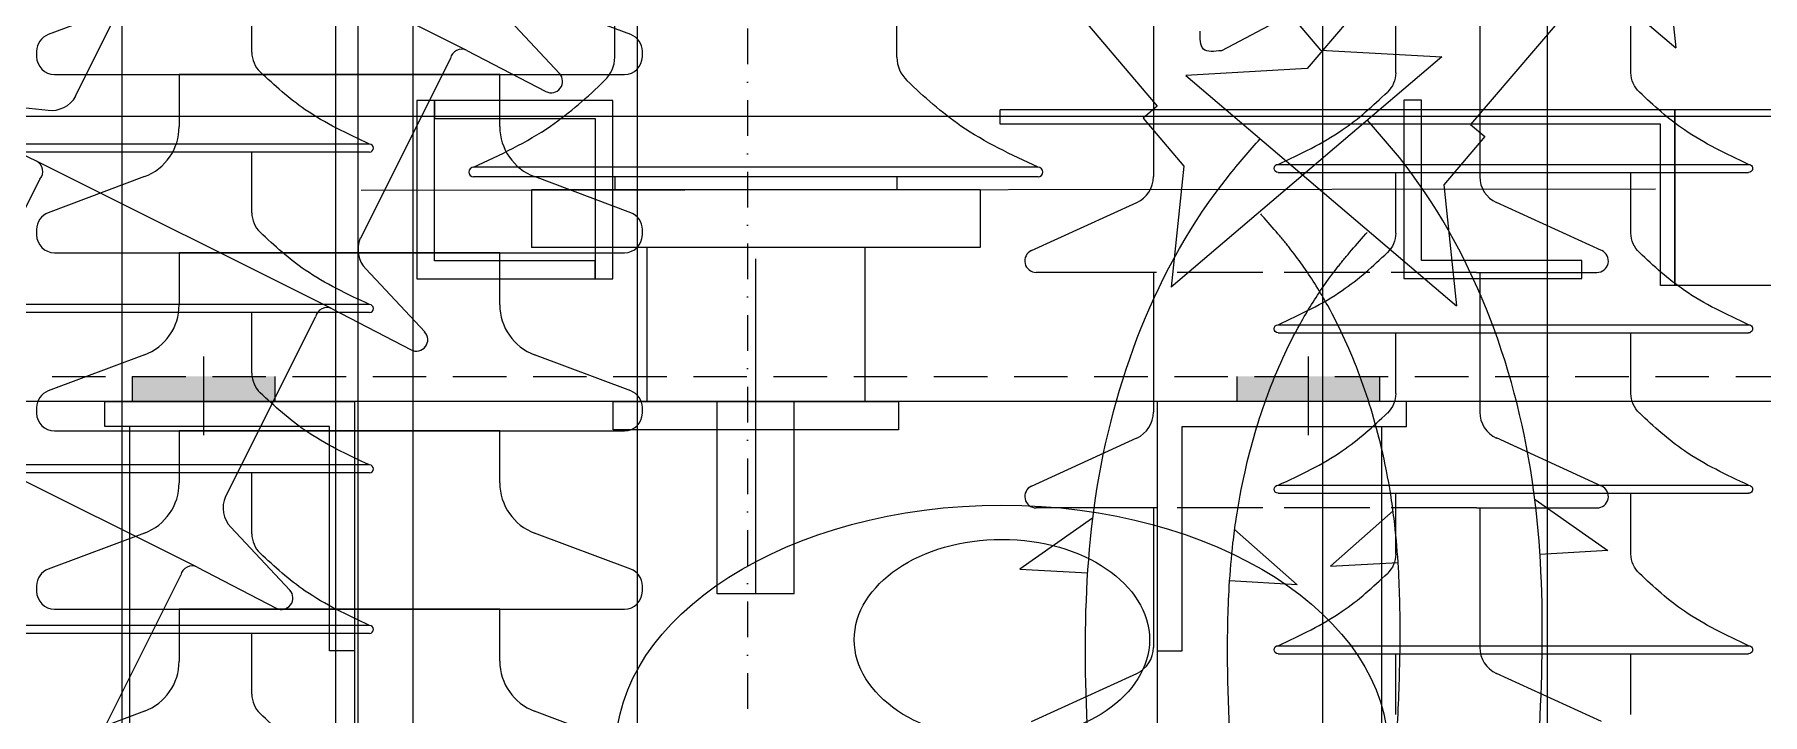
# Model space of a CAD drawing. Header units: metres. Extents: x -423681 to 482285, y -10923 to 168764.
# Drawn here: x -270.2 to 214.7, y 163.6 to 354.4 of the extents above; entities that cross this region are included whole.
import ezdxf

# ---------------------------------------------------------------- set-up
doc = ezdxf.new("R2010")
doc.units = ezdxf.units.M
for name, pattern in [('ACAD_ISO02W100', [15, 12, -3]), ('DASHDOT', [1, 0.5, -0.25, 0, -0.25]), ('DASHED', [0.75, 0.5, -0.25])]:
    doc.linetypes.add(name, pattern=pattern)
doc.layers.add('AUDIT_I_210928151137-0', color=6, linetype='Continuous', lineweight=20)
doc.layers.add('MANH', color=3, linetype='Continuous', lineweight=5)
for name, color, linetype in [('BAO', 7, 'Continuous'), ('DANTRAM', 7, 'Continuous'), ('phoi', 7, 'Continuous')]:
    doc.layers.add(name, color=color, linetype=linetype)

# ---------------------------------------------------------------- blocks, each defined once
blk = doc.blocks.new('SUKP35_PHAI')
at = {"color": 30}
for p, q in [((114.44, 415.31), (190.41, 350.68)), ((186.84, 384.63), (190.41, 350.68)), ((167.61, 370.07), (132.77, 329.13)), ((98.43, 358.35), (86.95, 344.86)), ((86.95, 344.86), (52.87, 342.94)), ((52.87, 342.94), (128.84, 278.31)), ((136.75, 325.75), (125.27, 312.26)), ((132.77, 329.13), (136.75, 325.75)), ((125.27, 312.26), (128.84, 278.31)), ((26.68, 218.7), (6.3, 204.41)), ((66.57, 215.53), (84.1, 200.03)), ((6.3, 204.41), (25.34, 203.34)), ((84.1, 200.03), (65.16, 201.1))]:
    blk.add_line(p, q, dxfattribs=at)
for points, knots in [([(26.72, 132.01), (24.84, 162.83), (20.97, 226.24), (46.19, 293.78), (70.72, 321.71), (73.76, 325.17)], [0, 0, 0, 0, 92.344764, 190.029783, 203.838354, 203.838354, 203.838354, 203.838354]), ([(66.52, 132.01), (66.05, 142.21), (65.59, 149.8), (64.88, 164.64), (64.64, 171.87), (64.53, 185.98), (64.67, 192.85), (65.31, 203.68), (65.65, 207.74), (66.36, 214), (66.66, 216.24), (67.65, 222.91), (68.48, 227.35), (71.15, 239.15), (73.29, 246.41), (78.45, 260.32), (81.48, 266.97), (85.95, 275.03), (87.03, 276.86), (90.37, 282.23), (92.73, 285.63), (95.51, 289.19), (95.79, 289.54), (96.36, 290.26), (96.66, 290.62), (97.57, 291.73), (98.21, 292.5), (100.25, 294.89), (101.74, 296.6), (103.48, 298.58), (103.6, 298.72), (103.72, 298.86)], [0, 0, 0, 0, 23.286433, 23.286433, 46.572867, 46.572867, 69.8593, 69.8593, 84.226568, 84.226568, 92.349578, 92.349578, 108.595598, 108.595598, 136.031132, 136.031132, 163.466665, 163.466665, 171.778488, 171.778488, 188.402133, 188.402133, 190.26282, 190.26282, 192.123507, 192.123507, 195.844882, 195.844882, 203.287631, 203.287631, 203.838354, 203.838354, 203.838354, 203.838354])]:
    blk.add_open_spline(points, degree=3, knots=knots, dxfattribs=at)
blk = doc.blocks.new('SUKP35_TR')
at = {"color": 30}
for p, q in [((9.99, 375.28), (44.82, 334.33)), ((79.17, 363.55), (90.65, 350.06)), ((90.65, 350.06), (124.73, 348.15)), ((124.73, 348.15), (48.76, 283.51)), ((44.82, 334.33), (40.85, 330.95)), ((40.85, 330.95), (52.33, 317.46)), ((52.33, 317.46), (48.76, 283.51)), ((150.92, 223.91), (171.3, 209.61)), ((111.02, 220.73), (93.5, 205.23)), ((171.3, 209.61), (152.26, 208.54)), ((93.5, 205.23), (112.44, 206.3))]:
    blk.add_line(p, q, dxfattribs=at)
for points, knots in [([(150.88, 137.21), (152.76, 168.03), (156.63, 231.45), (131.41, 298.98), (106.88, 326.91), (103.84, 330.37)], [0, 0, 0, 0, 92.344764, 190.029783, 203.838354, 203.838354, 203.838354, 203.838354]), ([(111.08, 137.21), (111.55, 147.41), (112.01, 155.01), (112.72, 169.84), (112.96, 177.08), (113.07, 191.18), (112.93, 198.05), (112.29, 208.88), (111.95, 212.94), (111.24, 219.2), (110.94, 221.45), (109.95, 228.12), (109.12, 232.55), (106.45, 244.35), (104.31, 251.62), (99.15, 265.53), (96.12, 272.17), (91.65, 280.23), (90.57, 282.07), (87.23, 287.43), (84.87, 290.83), (82.09, 294.39), (81.81, 294.75), (81.24, 295.46), (80.94, 295.82), (80.03, 296.93), (79.39, 297.7), (77.35, 300.09), (75.86, 301.8), (74.12, 303.78), (74, 303.92), (73.87, 304.06)], [0, 0, 0, 0, 23.286433, 23.286433, 46.572867, 46.572867, 69.8593, 69.8593, 84.226568, 84.226568, 92.349578, 92.349578, 108.595598, 108.595598, 136.031132, 136.031132, 163.466665, 163.466665, 171.778488, 171.778488, 188.402133, 188.402133, 190.26282, 190.26282, 192.123507, 192.123507, 195.844882, 195.844882, 203.287631, 203.287631, 203.838354, 203.838354, 203.838354, 203.838354])]:
    blk.add_open_spline(points, degree=3, knots=knots, dxfattribs=at)
blk = doc.blocks.new('CSV(1)')
at = {"color": 245}
for p, q in [((-39.6, 96.56), (-39.6, 117)), ((39.6, 96.56), (39.6, 117)), ((79.2, 65.7), (-79.2, 65.7)), ((79.2, 63), (-79.2, 63)), ((63, 59.4), (-63, 59.4)), ((-63, 59.4), (-63, 43.2)), ((-39.6, 63), (-39.6, 59.4)), ((39.6, 63), (39.6, 59.4)), ((63, 59.4), (63, 43.2)), ((63, 43.2), (-63, 43.2)), ((30.6, 43.2), (-63, 43.2)), ((-30.6, 43.2), (-30.6, 0)), ((30.6, 43.2), (30.6, 0)), ((30.6, 0), (-30.6, 0)), ((-10.8, -54), (-10.8, 0)), ((10.8, -54), (10.8, 0)), ((10.8, -54), (-10.8, -54))]:
    blk.add_line(p, q, dxfattribs=at)
for centre, major_axis, start_param, end_param in [((-48.6, 96.56), (6.36, 6.36), 4.68444, 5.497787), ((48.6, 96.56), (-6.36, 6.36), 0.785398, 1.598745), ((-79.2, 64.35), (-0.955, 0.955), -0.785398, 2.356194), ((79.2, 64.35), (0.955, 0.955), 3.926991, 7.068583)]:
    blk.add_ellipse(centre, major_axis=major_axis, ratio=1, start_param=start_param, end_param=end_param, dxfattribs=at)
for points in [[(-79.2, 65.7), (-71.74, 69.19), (-58.24, 75.49), (-47.25, 85.45), (-42.42, 90.02)], [(79.2, 65.7), (71.74, 69.19), (58.24, 75.49), (47.25, 85.45), (42.42, 90.02)]]:
    blk.add_open_spline(points, degree=3, knots=[0, 0, 0, 0, 13.624335, 24.640842, 24.640842, 24.640842, 24.640842], dxfattribs=at)
blk = doc.blocks.new('SUKP35_CHIA_PHA')
h = blk.add_hatch(color=8)
h.paths.add_polyline_path([(-222.82, 258.45), (-202.82, 258.45), (-202.82, 251.45), (-222.82, 251.45)])
h.paths.add_polyline_path([(-242.82, 258.45), (-222.82, 258.45), (-222.82, 251.45), (-242.82, 251.45)])
h = blk.add_hatch(color=8)
h.paths.add_polyline_path([(87.18, 258.45), (67.18, 258.45), (67.18, 251.45), (87.18, 251.45)])
h.paths.add_polyline_path([(107.18, 258.45), (87.18, 258.45), (87.18, 251.45), (107.18, 251.45)])
at = {"color": 8, "ltscale": 250}
for p, q in [((-67.82, 197.45), (-67.82, 291.45)), ((-243.49, -208.55), (-243.49, 244.45)), ((107.84, -208.55), (107.84, 244.45)), ((-180.49, 181.45), (-180.49, -208.55)), ((44.84, 181.45), (44.84, -208.55))]:
    blk.add_line(p, q, dxfattribs=at)
at = {"color": 8}
for p, q in [((-222.82, 264.03), (-222.82, 242.03)), ((87.18, 264.03), (87.18, 242.03)), ((-242.82, 258.45), (-242.82, 251.45)), ((-202.82, 258.45), (-202.82, 251.45)), ((67.18, 258.45), (67.18, 251.45)), ((107.18, 258.45), (107.18, 251.45))]:
    blk.add_line(p, q, dxfattribs=at)
at = {"color": 2}
for points in [[(-917.82, 331.45), (782.18, 331.45), (782.18, 251.45), (-917.82, 251.45)], [(-27.82, 243.45), (-107.82, 243.45), (-107.82, 251.45), (-27.82, 251.45)]]:
    blk.add_lwpolyline(points, close=True, dxfattribs=at)
at = {"color": 2, "ltscale": 250}
for points in [[(-250.49, 251.45), (-180.49, 251.45), (-180.49, 181.45), (-187.49, 181.45), (-187.49, 244.45), (-250.49, 244.45), (-250.49, 251.45)], [(114.84, 251.45), (44.84, 251.45), (44.84, 181.45), (51.84, 181.45), (51.84, 244.45), (114.84, 244.45), (114.84, 251.45)]]:
    blk.add_lwpolyline(points, dxfattribs=at)
at = {"layer": 'BAO', "color": 8, "linetype": 'DASHED', "ltscale": 30}
blk.add_line((-917.82, 258.45), (782.18, 258.45), dxfattribs=at)
at = {"ltscale": 125}
blk.add_blockref('CSV(1)', (-67.82, 251.45), dxfattribs=at)
blk = doc.blocks.new('Chỗ thao tác CD (loại đơn)')
at = {"layer": 'DANTRAM', "linetype": 'Continuous'}
for p, q in [((-245.65, -16.55), (-245.65, 706.12)), ((-185.8, 706.12), (-185.8, -16.55)), ((-179.5, 700.87), (-179.5, -16.55))]:
    blk.add_line(p, q, dxfattribs=at)
blk = doc.blocks.new('TUBV_NHANH')
blk.add_blockref('Chỗ thao tác CD (loại đơn)', (0, 0))
blk = doc.blocks.new('GIADAO_CPDT')
at = {"layer": 'phoi', "color": 7}
for p, q in [((-148.9, 349.91), (-234.5, 392.65)), ((-258.74, 337.18), (-233.55, 387.63)), ((101.19, 370.26), (62.88, 349.87)), ((-122.91, 343.46), (-139.46, 361.11)), ((43.78, 359.58), (43.78, 314.55)), ((135.35, 357.8), (135.35, 314.55)), ((-148.9, 349.91), (-126.73, 338.41)), ((-178.71, 297.22), (-153.53, 347.68)), ((-290.51, 335.75), (-266.46, 333.14)), ((-269.74, 318.86), (-292.25, 329.67)), ((-186.74, 277.43), (-269.74, 318.86)), ((-293.94, 263.37), (-268.74, 313.82)), ((9.55, 293.77), (39.09, 307.25)), ((169.57, 293.77), (140.04, 307.25)), ((-160.75, 270.97), (-177.3, 288.63)), ((44.65, 287.64), (10.88, 287.64)), ((43.78, 287.64), (43.78, 248.48)), ((134.47, 287.64), (168.24, 287.64)), ((135.35, 287.64), (135.35, 248.48)), ((-186.74, 277.43), (-164.57, 265.93)), ((-216.55, 224.74), (-191.37, 275.19)), ((-224.59, 204.94), (-304.93, 245.05)), ((9.55, 227.7), (39.09, 241.19)), ((169.57, 227.7), (140.04, 241.19)), ((44.65, 221.58), (10.88, 221.58)), ((43.78, 221.58), (43.78, 182.42)), ((134.47, 221.58), (168.24, 221.58)), ((135.35, 221.58), (135.35, 182.42)), ((-198.6, 198.49), (-215.15, 216.14)), ((-224.59, 204.94), (-202.42, 193.45)), ((-254.4, 152.25), (-229.21, 202.71)), ((9.55, 161.64), (39.09, 175.12)), ((169.57, 161.64), (140.04, 175.12))]:
    blk.add_line(p, q, dxfattribs=at)
at = {"layer": 'phoi', "color": 7, "linetype": 'ACAD_ISO02W100', "ltscale": 2}
for p, q in [((134.47, 287.64), (44.65, 287.64)), ((134.47, 221.58), (44.65, 221.58))]:
    blk.add_line(p, q, dxfattribs=at)
at = {"layer": 'phoi', "color": 7}
for centre, radius, start, end in [((-150.38, 347.06), 3.21, 62.5942, 168.9367), ((-125.25, 341.26), 3.21, 242.5942, 43.1532), ((-265.59, 341.11), 8.02, 263.7859, 329.7512), ((-271.13, 315.97), 3.21, 318.0024, 64.345), ((35.76, 314.55), 8.02, 294.5358, 0), ((143.37, 314.55), 8.02, 180, 245.4642), ((-171.45, 294.11), 8.02, 157.1879, 223.1532), ((10.88, 290.85), 3.21, 114.5358, 270), ((168.24, 290.85), 3.21, 270, 65.4642), ((-188.22, 274.58), 3.21, 62.5942, 168.9367), ((-163.1, 268.78), 3.21, 242.5942, 43.1532), ((35.76, 248.48), 8.02, 294.5358, 0), ((143.37, 248.48), 8.02, 180, 245.4642), ((-209.3, 221.63), 8.02, 157.1879, 223.1532), ((10.88, 224.78), 3.21, 114.5358, 270), ((168.24, 224.78), 3.21, 270, 65.4642), ((-226.06, 202.09), 3.21, 62.5942, 168.9367), ((-200.94, 196.29), 3.21, 242.5942, 43.1532), ((35.76, 182.42), 8.02, 294.5358, 0), ((143.37, 182.42), 8.02, 180, 245.4642)]:
    blk.add_arc(centre, radius, start, end, dxfattribs=at)
blk.add_open_spline([(62.88, 349.87), (60.85, 349.65), (56.76, 349.2), (56.85, 353.32), (56.9, 355.39)], degree=3, knots=[0, 0, 0, 0, 5.083574, 10.222121, 10.222121, 10.222121, 10.222121], dxfattribs=at)
blk = doc.blocks.new('crossarm_brace')
at = {"color": 7}
for points in [[(-162.95, 335.86), (-162.95, 285.86), (-112.95, 285.86), (-112.95, 290.86), (-157.95, 290.86), (-157.95, 335.86), (-162.95, 335.86)], [(-107.95, 285.86), (-107.95, 335.86), (-157.95, 335.86), (-157.95, 330.86), (-112.95, 330.86), (-112.95, 285.86), (-107.95, 285.86)], [(114.04, 335.98), (114.04, 285.98), (164.04, 285.98), (164.04, 290.98), (119.04, 290.98), (119.04, 335.98), (114.04, 335.98)]]:
    blk.add_lwpolyline(points, dxfattribs=at)
at = {"layer": 'MANH', "color": 0}
blk.add_line((184.64, 311.05), (-178.55, 310.67), dxfattribs=at)
blk = doc.blocks.new('XA_GIANG_T2')
blk.add_blockref('crossarm_brace', (0, 0))
blk = doc.blocks.new('CSV_35KV')
at = {"color": 8, "linetype": 'DASHDOT', "ltscale": 20}
blk.add_line((-70.15, 536.97), (-70.15, -97.47), dxfattribs=at)
at = {"color": 8, "linetype": 'ByBlock', "ltscale": 2}
for p, q in [((-239.39, 364.53), (-266.41, 354.39)), ((-102.9, 354.39), (-129.92, 364.53)), ((-269.66, 349.71), (-269.66, 348.18)), ((-99.66, 348.18), (-99.66, 349.71)), ((-264.66, 343.18), (-104.66, 343.18)), ((-229.66, 343.18), (-229.66, 328.57)), ((-139.66, 343.18), (-229.66, 343.18)), ((-229.66, 343.18), (-229.66, 343.18)), ((-139.66, 328.57), (-139.66, 343.18)), ((-239.39, 314.53), (-266.41, 304.39)), ((-102.9, 304.39), (-129.92, 314.53)), ((-269.66, 299.71), (-269.66, 298.18)), ((-99.66, 298.18), (-99.66, 299.71)), ((-264.66, 293.18), (-104.66, 293.18)), ((-229.66, 293.18), (-229.66, 278.57)), ((-139.66, 293.18), (-229.66, 293.18)), ((-229.66, 293.18), (-229.66, 293.18)), ((-139.66, 278.57), (-139.66, 293.18)), ((-239.39, 264.53), (-266.41, 254.39)), ((-102.9, 254.39), (-129.92, 264.53)), ((-269.66, 249.71), (-269.66, 248.18)), ((-99.66, 248.18), (-99.66, 249.71)), ((-264.66, 243.18), (-104.66, 243.18)), ((-229.66, 243.18), (-229.66, 228.57)), ((-139.66, 243.18), (-229.66, 243.18)), ((-229.66, 243.18), (-229.66, 243.18)), ((-139.66, 228.57), (-139.66, 243.18)), ((-239.39, 214.53), (-266.41, 204.39)), ((-102.9, 204.39), (-129.92, 214.53)), ((-269.66, 199.71), (-269.66, 198.18)), ((-99.66, 198.18), (-99.66, 199.71)), ((-264.66, 193.18), (-104.66, 193.18)), ((-229.66, 193.18), (-229.66, 178.57)), ((-139.66, 193.18), (-229.66, 193.18)), ((-229.66, 193.18), (-229.66, 193.18)), ((-139.66, 178.57), (-139.66, 193.18)), ((-239.39, 164.53), (-266.41, 154.39)), ((-102.9, 154.39), (-129.92, 164.53))]:
    blk.add_line(p, q, dxfattribs=at)
for centre, radius, start, end in [((-264.66, 349.71), 5, 110.556, 180), ((-104.66, 349.71), 5, 360, 69.444), ((-264.66, 348.18), 5, 180, 270), ((-104.66, 348.18), 5, 270, 0), ((-244.66, 328.57), 15, 290.556, 0), ((-124.66, 328.57), 15, 180, 249.444), ((-264.66, 299.71), 5, 110.556, 180), ((-104.66, 299.71), 5, 360, 69.444), ((-264.66, 298.18), 5, 180, 270), ((-104.66, 298.18), 5, 270, 0), ((-244.66, 278.57), 15, 290.556, 0), ((-124.66, 278.57), 15, 180, 249.444), ((-264.66, 249.71), 5, 110.556, 180), ((-104.66, 249.71), 5, 360, 69.444), ((-264.66, 248.18), 5, 180, 270), ((-104.66, 248.18), 5, 270, 0), ((-244.66, 228.57), 15, 290.556, 0), ((-124.66, 228.57), 15, 180, 249.444), ((-264.66, 199.71), 5, 110.556, 180), ((-104.66, 199.71), 5, 360, 69.444), ((-264.66, 198.18), 5, 180, 270), ((-104.66, 198.18), 5, 270, 0), ((-244.66, 178.57), 15, 290.556, 0), ((-124.66, 178.57), 15, 180, 249.444)]:
    blk.add_arc(centre, radius, start, end, dxfattribs=at)
blk = doc.blocks.new('GONG_CD')
at = {"color": 8}
for p, q in [((-101.02, 43.44), (-101.02, 476.94)), ((91.35, 43.44), (91.35, 476.94)), ((-164.02, 43.44), (-164.02, 469.94)), ((154.35, 43.44), (154.35, 469.94))]:
    blk.add_line(p, q, dxfattribs=at)
blk = doc.blocks.new('SU_DO_CSV_35KV')
at = {"color": 245}
for p, q in [((-209.25, 349.39), (-209.25, 366.43)), ((111.77, 343.7), (111.77, 360.74)), ((177.8, 343.7), (177.8, 360.74)), ((-176.24, 323.66), (-308.3, 323.66)), ((-176.24, 321.41), (-308.3, 321.41)), ((-209.25, 304.37), (-209.25, 321.41)), ((78.76, 317.97), (210.82, 317.97)), ((78.76, 315.72), (210.82, 315.72)), ((111.77, 298.68), (111.77, 315.72)), ((177.8, 298.68), (177.8, 315.72)), ((-176.24, 278.64), (-308.3, 278.64)), ((-176.24, 276.39), (-308.3, 276.39)), ((-209.25, 259.35), (-209.25, 276.39)), ((78.76, 272.95), (210.82, 272.95)), ((78.76, 270.7), (210.82, 270.7)), ((111.77, 253.66), (111.77, 270.7)), ((177.8, 253.66), (177.8, 270.7)), ((-176.24, 233.62), (-308.3, 233.62)), ((-176.24, 231.37), (-308.3, 231.37)), ((-209.25, 214.33), (-209.25, 231.37)), ((78.76, 227.93), (210.82, 227.93)), ((78.76, 225.68), (210.82, 225.68)), ((111.77, 208.64), (111.77, 225.68)), ((177.8, 208.64), (177.8, 225.68)), ((-176.24, 188.6), (-308.3, 188.6)), ((-176.24, 186.35), (-308.3, 186.35)), ((-209.25, 169.31), (-209.25, 186.35)), ((78.76, 182.91), (210.82, 182.91)), ((78.76, 180.66), (210.82, 180.66)), ((111.77, 163.62), (111.77, 180.66)), ((177.8, 163.62), (177.8, 180.66))]:
    blk.add_line(p, q, dxfattribs=at)
for centre, major_axis, start_param, end_param in [((-201.75, 349.39), (-5.31, 5.31), 0.785398, 1.598745), ((-176.24, 322.54), (0.796, 0.796), 3.926991, 7.068583), ((-201.75, 304.37), (-5.31, 5.31), 0.785398, 1.598745), ((-176.24, 277.52), (0.796, 0.796), 3.926991, 7.068583), ((-201.75, 259.35), (-5.31, 5.31), 0.785398, 1.598745), ((-176.24, 232.5), (0.796, 0.796), 3.926991, 7.068583), ((-201.75, 214.33), (-5.31, 5.31), 0.785398, 1.598745), ((-176.24, 187.48), (0.796, 0.796), 3.926991, 7.068583), ((-201.75, 169.31), (-5.31, 5.31), 0.785398, 1.598745)]:
    blk.add_ellipse(centre, major_axis=major_axis, ratio=1, start_param=start_param, end_param=end_param, dxfattribs=at)
at = {"color": 245, "extrusion": (0, 0, -1)}
for centre, major_axis, start_param, end_param in [((104.27, 343.7), (5.31, 5.31), 0.785398, 1.598745), ((185.31, 343.7), (5.31, 5.31), 3.113644, 3.926991), ((78.76, 316.85), (-0.796, 0.796), 3.926991, 7.068583), ((210.82, 316.85), (-0.796, 0.796), 0.785398, 3.926991), ((104.27, 298.68), (5.31, 5.31), 0.785398, 1.598745), ((185.31, 298.68), (5.31, 5.31), 3.113644, 3.926991), ((78.76, 271.83), (-0.796, 0.796), 3.926991, 7.068583), ((210.82, 271.83), (-0.796, 0.796), 0.785398, 3.926991), ((104.27, 253.66), (5.31, 5.31), 0.785398, 1.598745), ((185.31, 253.66), (5.31, 5.31), 3.113644, 3.926991), ((78.76, 226.81), (-0.796, 0.796), 3.926991, 7.068583), ((210.82, 226.81), (-0.796, 0.796), 0.785398, 3.926991), ((104.27, 208.64), (5.31, 5.31), 0.785398, 1.598745), ((185.31, 208.64), (5.31, 5.31), 3.113644, 3.926991), ((78.76, 181.79), (-0.796, 0.796), 3.926991, 7.068583), ((210.82, 181.79), (-0.796, 0.796), 0.785398, 3.926991)]:
    blk.add_ellipse(centre, major_axis=major_axis, ratio=1, start_param=start_param, end_param=end_param, dxfattribs=at)
at = {"color": 245}
for points in [[(-176.24, 323.66), (-182.46, 326.57), (-193.71, 331.83), (-202.88, 340.13), (-206.91, 343.94)], [(78.76, 317.97), (84.98, 320.88), (96.23, 326.14), (105.4, 334.44), (109.43, 338.25)], [(210.82, 317.97), (204.6, 320.88), (193.35, 326.14), (184.18, 334.44), (180.15, 338.25)], [(-176.24, 278.64), (-182.46, 281.55), (-193.71, 286.81), (-202.88, 295.11), (-206.91, 298.92)], [(78.76, 272.95), (84.98, 275.86), (96.23, 281.12), (105.4, 289.42), (109.43, 293.23)], [(210.82, 272.95), (204.6, 275.86), (193.35, 281.12), (184.18, 289.42), (180.15, 293.23)], [(-176.24, 233.62), (-182.46, 236.53), (-193.71, 241.79), (-202.88, 250.09), (-206.91, 253.9)], [(78.76, 227.93), (84.98, 230.84), (96.23, 236.1), (105.4, 244.4), (109.43, 248.21)], [(210.82, 227.93), (204.6, 230.84), (193.35, 236.1), (184.18, 244.4), (180.15, 248.21)], [(-176.24, 188.6), (-182.46, 191.51), (-193.71, 196.77), (-202.88, 205.07), (-206.91, 208.88)], [(78.76, 182.91), (84.98, 185.82), (96.23, 191.08), (105.4, 199.38), (109.43, 203.19)], [(210.82, 182.91), (204.6, 185.82), (193.35, 191.08), (184.18, 199.38), (180.15, 203.19)], [(-176.24, 143.58), (-182.46, 146.49), (-193.71, 151.75), (-202.88, 160.05), (-206.91, 163.86)]]:
    blk.add_open_spline(points, degree=3, knots=[0, 0, 0, 0, 13.624335, 24.640842, 24.640842, 24.640842, 24.640842], dxfattribs=at)
blk = doc.blocks.new('XA_DAO_CPDT_35KV')
at = {"color": 2}
blk.add_line((0.73, 329.25), (0.73, 333.25), dxfattribs=at)
for points in [[(190.09, 283.96), (190.08, 333.25), (0.73, 333.25)], [(186.09, 283.96), (186.08, 329.25), (0.73, 329.25)]]:
    blk.add_lwpolyline(points, dxfattribs=at)
at = {"layer": 'AUDIT_I_210928151137-0', "color": 2}
for p, q in [((460.95, 333.25), (184.25, 333.25)), ((190.08, 333.25), (190.06, 283.96)), ((460.96, 283.9), (186.09, 283.96))]:
    blk.add_line(p, q, dxfattribs=at)
blk = doc.blocks.new('su35')
at = {"color": 2, "linetype": 'Continuous', "ltscale": 2}
for centre, major_axis, ratio in [((440116.82, -103034.45), (108.42, 0), 0.637214), ((440116.82, -103003.13), (41.43, 0), 0.679804)]:
    blk.add_ellipse(centre, major_axis=major_axis, ratio=ratio, dxfattribs=at)
blk.add_ellipse((440116.82, -103093.03), major_axis=(94.47, 0), ratio=0.731367, start_param=2.842968, end_param=6.58181, dxfattribs=at)
blk = doc.blocks.new('XA_DO_CSV_35KV')
at = {"color": 8}
blk.add_blockref('su35', (-440115.57, 103187.71), dxfattribs=at)

msp = doc.modelspace()

# ---------------------------------------------------------------- block references
for name in ['TUBV_NHANH', 'XA_GIANG_T2', 'SUKP35_CHIA_PHA', 'XA_DAO_CPDT_35KV', 'GONG_CD', 'GIADAO_CPDT', 'CSV_35KV', 'SUKP35_TR', 'SUKP35_PHAI', 'SU_DO_CSV_35KV', 'XA_DO_CSV_35KV']:
    msp.add_blockref(name, (0, 0))

doc.saveas('drawing.dxf')
